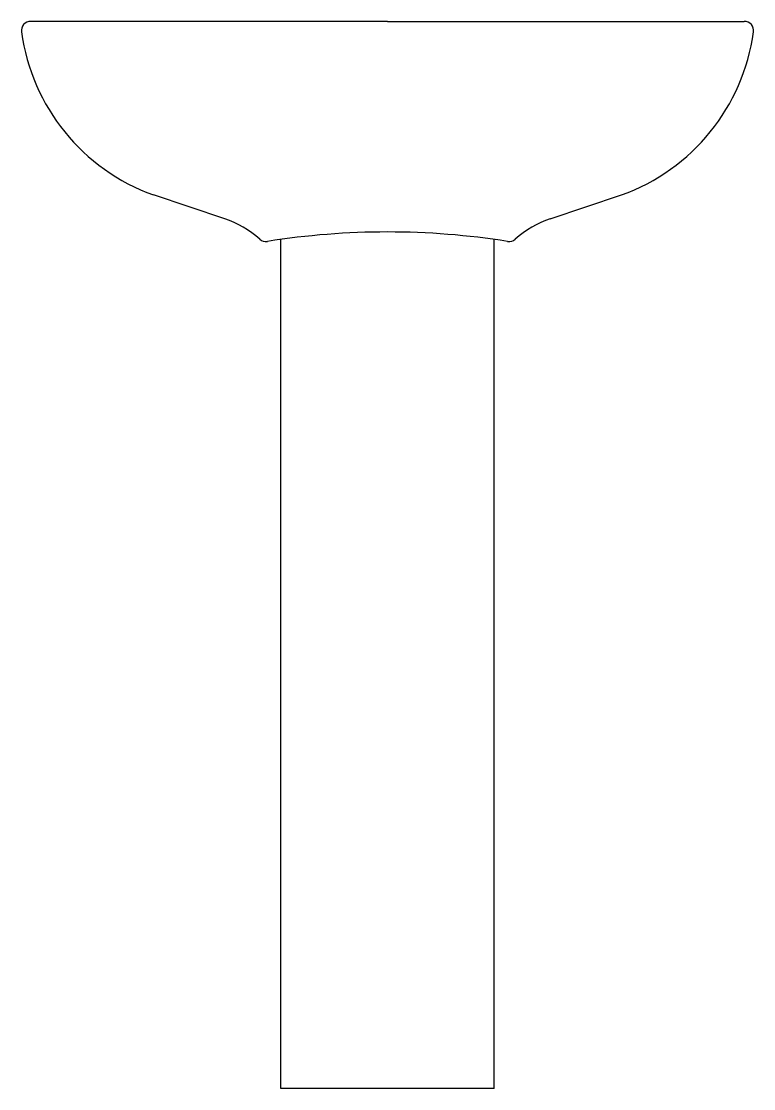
# Model space of a CAD drawing. Extents: x -850.189 to -849.64, y 501.184 to 501.984.
import ezdxf

# ---------------------------------------------------------------- set-up
doc = ezdxf.new("R2010")
doc.units = 0
doc.header["$LTSCALE"] = 50
doc.header["$MEASUREMENT"] = 0
doc.layers.add('A-PECAS', color=2, linetype='CONTINUOUS')

msp = doc.modelspace()

# ---------------------------------------------------------------- linework, layer by layer
at = {"layer": 'A-PECAS'}
for p, q in [((-849.9142, 501.98434), (-850.1816, 501.98434)), ((-849.9142, 501.98434), (-849.64681, 501.98434)), ((-850.03613, 501.8364), (-850.08957, 501.85419)), ((-849.79228, 501.8364), (-849.73884, 501.85419)), ((-849.9942, 501.18434), (-849.9942, 501.82087)), ((-849.8342, 501.18434), (-849.8342, 501.82087)), ((-849.8342, 501.18434), (-849.9942, 501.18434))]:
    msp.add_line(p, q, dxfattribs=at)
for centre, radius, start, end in [((-850.1816, 501.97734), 0.007, 90, 187.84052), ((-849.64681, 501.97734), 0.007, 352.15948, 90), ((-850.03802, 501.99712), 0.15194, 187.84052, 250.16857), ((-849.79039, 501.99712), 0.15194, 289.83143, 352.15948), ((-850.0616, 501.76305), 0.07765, 48.33599, 70.85311), ((-849.76681, 501.76305), 0.07765, 109.14689, 131.66401), ((-850.00533, 501.82629), 0.007, 228.33599, 279.00931), ((-849.82308, 501.82629), 0.007, 260.99069, 311.66401)]:
    msp.add_arc(centre, radius, start, end, dxfattribs=at)
at = {"layer": 'A-PECAS', "color": 1}
msp.add_arc((-849.9142, 501.25158), 0.57488, 80.99069, 99.00931, dxfattribs=at)

doc.saveas('drawing.dxf')
